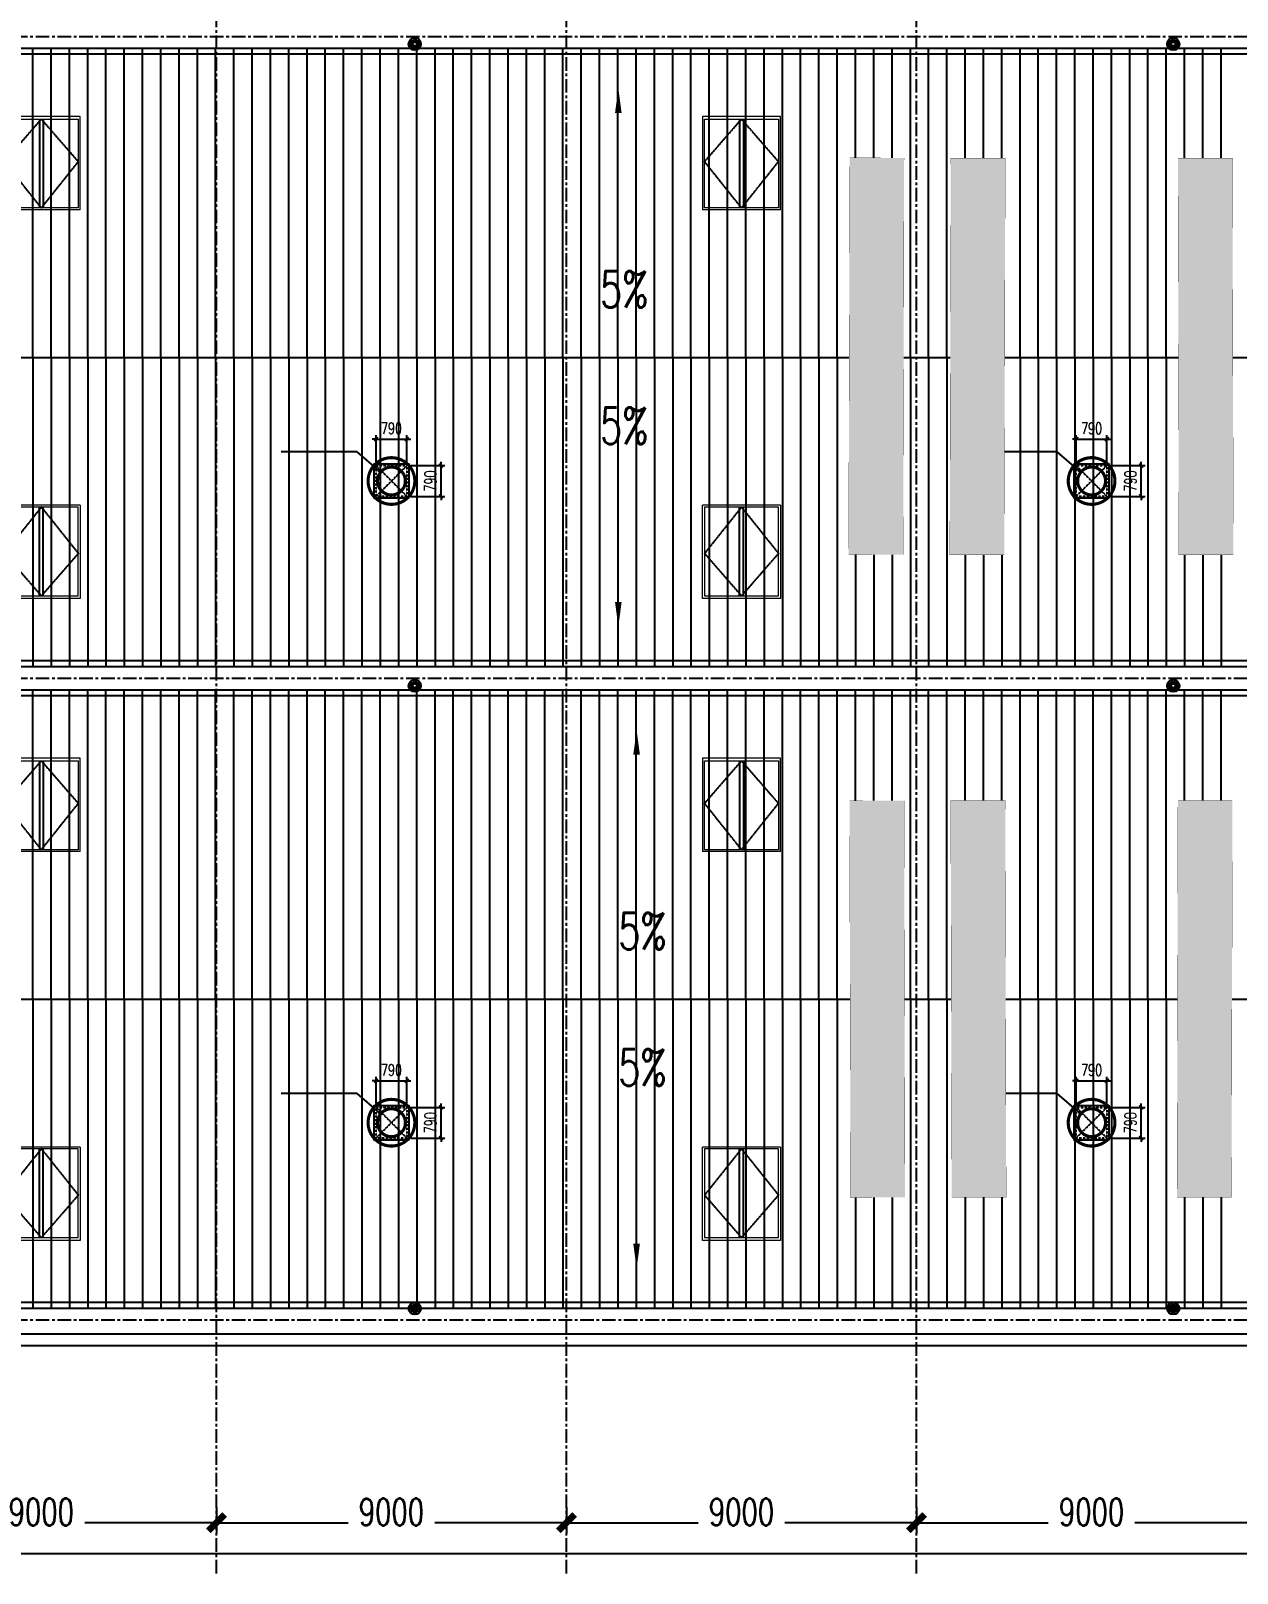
# Model space of a CAD drawing. Extents: x -599358 to 2865263, y -1062760 to 486533.
# Drawn here: x 1111602 to 1142614, y -927695 to -888038 of the extents above; entities that cross this region are included whole.
import ezdxf

# ---------------------------------------------------------------- set-up
doc = ezdxf.new("R2010")
doc.units = 0
doc.set_wipeout_variables(frame=1)
for name, pattern in [('CENTER', [2, 1.25, -0.25, 0.25, -0.25]), ('DASH', [0.35, 0.25, -0.1]), ('HIDDEN', [0.375, 0.25, -0.125])]:
    doc.linetypes.add(name, pattern=pattern)
for name, color, linetype in [('3索引', 3, 'Continuous'), ('99平面图例外参$0$A-HATCH-2', 251, 'Continuous'), ('A-AXIS-DP', 126, 'Continuous'), ('A-AXIS-SYMB', 3, 'Continuous'), ('A-LIN-V', 9, 'Continuous'), ('A-SFCE', 30, 'Continuous'), ('A-WINDOW', 140, 'Continuous'), ('DIM', 173, 'Continuous'), ('DIM_SYMB', 3, 'Continuous'), ('DOTE', 1, 'CENTER'), ('E-电气标注', 84, 'Continuous'), ('PUB_TEXT', 7, 'Continuous'), ('参考线', 8, 'Continuous'), ('外框', 1, 'HIDDEN'), ('屋面板111', 6, 'Continuous'), ('暖通', 7, 'Continuous'), ('虹吸雨水斗', 6, 'Continuous')]:
    doc.layers.add(name, color=color, linetype=linetype)
doc.layers.add('成型线', color=3, linetype='Continuous', lineweight=18)
doc.styles.add('_TCH_DIM', font='SIMPLEX', dxfattribs={"bigfont": 'GBCBIG'})
doc.styles.add('_TCH_DIM_T3', font='SIMPLEX', dxfattribs={"width": 0.705882, "bigfont": 'GBCBIG'})
doc.styles.add('DHTEXT-1', font='romans.shx', dxfattribs={"width": 0.7, "bigfont": 'chinese.shx'})
doc.dimstyles.new('_TCH_ARCH&&100', dxfattribs={"dimtxt": 297.5, "dimasz": 100, "dimexe": 100, "dimexo": 100, "dimgap": 126.25, "dimtad": 1, "dimdec": 0, "dimzin": 0, "dimdsep": 46, "dimtxsty": '_TCH_DIM_T3', "dimblk": 'ARCHTICK', "dimcen": 0.09, "dimclrt": 7, "dimazin": 2, "dimtfac": 1, "dimtdec": 0, "dimtix": 1, "dimtmove": 2, "dimatfit": 3, "dimfxl": 0, "dimtolj": 1, "dimtzin": 0, "dimarcsym": 0})
doc.dimstyles.new('ZN280', dxfattribs={"dimscale": 280, "dimtxt": 2.5, "dimasz": 1.5, "dimexe": 1, "dimexo": 2, "dimgap": 0.9, "dimtad": 1, "dimdec": 0, "dimdsep": 46, "dimtxsty": 'DHTEXT-1', "dimblk": 'ARCHTICK', "dimcen": 2.5, "dimclrd": 173, "dimclre": 173, "dimclrt": 7, "dimazin": 2, "dimtfac": 1, "dimtdec": 0, "dimtix": 1, "dimtmove": 2, "dimatfit": 3, "dimfxl": 0, "dimarcsym": 0})

# ---------------------------------------------------------------- blocks, each defined once
blk = doc.blocks.new('_ArchTick')
at = {"color": 0, "linetype": 'ByBlock', "const_width": 0.4}
blk.add_lwpolyline([(-0.5, -0.5), (0.5, 0.5)], dxfattribs=at)
blk = doc.blocks.new('*D1231')
at = {"layer": 'Defpoints', "color": 0, "ltscale": 2800, "transparency": 16777216}
for p in [(1107372, -925438), (1116372, -925438), (1116372, -926398)]:
    blk.add_point(p, dxfattribs=at)
at = {"layer": 'DIM', "color": 173, "linetype": 'ByBlock', "lineweight": -2, "ltscale": 2800, "transparency": 16777216}
for p, q in [((1107372, -925998), (1107372, -926678)), ((1116372, -925998), (1116372, -926678)), ((1107372, -926398), (1110757, -926398)), ((1116372, -926398), (1112988, -926398))]:
    blk.add_line(p, q, dxfattribs=at)
at = {"layer": 'DIM', "color": 173, "lineweight": -2, "ltscale": 2800, "transparency": 16777216, "xscale": 420, "yscale": 420, "zscale": 420, "rotation": 180}
blk.add_blockref('_ArchTick', (1107372, -926398), dxfattribs=at)
at = {"layer": 'DIM', "color": 173, "lineweight": -2, "ltscale": 2800, "transparency": 16777216, "xscale": 420, "yscale": 420, "zscale": 420}
blk.add_blockref('_ArchTick', (1116372, -926398), dxfattribs=at)
at = {"layer": 'DIM', "color": 7, "ltscale": 2800, "transparency": 16777216, "insert": (1111872, -926123), "char_height": 700, "attachment_point": 5, "style": 'DHTEXT-1'}
blk.add_mtext('9000', dxfattribs=at)
blk = doc.blocks.new('*D1232')
at = {"layer": 'Defpoints', "color": 0, "ltscale": 2800, "transparency": 16777216}
for p in [(1116372, -925438), (1125372, -925438), (1125372, -926398)]:
    blk.add_point(p, dxfattribs=at)
at = {"layer": 'DIM', "color": 173, "linetype": 'ByBlock', "lineweight": -2, "ltscale": 2800, "transparency": 16777216}
for p, q in [((1116372, -925998), (1116372, -926678)), ((1125372, -925998), (1125372, -926678)), ((1116372, -926398), (1119757, -926398)), ((1125372, -926398), (1121988, -926398))]:
    blk.add_line(p, q, dxfattribs=at)
at = {"layer": 'DIM', "color": 173, "lineweight": -2, "ltscale": 2800, "transparency": 16777216, "xscale": 420, "yscale": 420, "zscale": 420, "rotation": 180}
blk.add_blockref('_ArchTick', (1116372, -926398), dxfattribs=at)
at = {"layer": 'DIM', "color": 173, "lineweight": -2, "ltscale": 2800, "transparency": 16777216, "xscale": 420, "yscale": 420, "zscale": 420}
blk.add_blockref('_ArchTick', (1125372, -926398), dxfattribs=at)
at = {"layer": 'DIM', "color": 7, "ltscale": 2800, "transparency": 16777216, "insert": (1120872, -926123), "char_height": 700, "attachment_point": 5, "style": 'DHTEXT-1'}
blk.add_mtext('9000', dxfattribs=at)
blk = doc.blocks.new('*D1233')
at = {"layer": 'Defpoints', "color": 0, "ltscale": 2800, "transparency": 16777216}
for p in [(1125372, -925438), (1134372, -925438), (1134372, -926398)]:
    blk.add_point(p, dxfattribs=at)
at = {"layer": 'DIM', "color": 173, "linetype": 'ByBlock', "lineweight": -2, "ltscale": 2800, "transparency": 16777216}
for p, q in [((1125372, -925998), (1125372, -926678)), ((1134372, -925998), (1134372, -926678)), ((1125372, -926398), (1128757, -926398)), ((1134372, -926398), (1130988, -926398))]:
    blk.add_line(p, q, dxfattribs=at)
at = {"layer": 'DIM', "color": 173, "lineweight": -2, "ltscale": 2800, "transparency": 16777216, "xscale": 420, "yscale": 420, "zscale": 420, "rotation": 180}
blk.add_blockref('_ArchTick', (1125372, -926398), dxfattribs=at)
at = {"layer": 'DIM', "color": 173, "lineweight": -2, "ltscale": 2800, "transparency": 16777216, "xscale": 420, "yscale": 420, "zscale": 420}
blk.add_blockref('_ArchTick', (1134372, -926398), dxfattribs=at)
at = {"layer": 'DIM', "color": 7, "ltscale": 2800, "transparency": 16777216, "insert": (1129872, -926123), "char_height": 700, "attachment_point": 5, "style": 'DHTEXT-1'}
blk.add_mtext('9000', dxfattribs=at)
blk = doc.blocks.new('*D1234')
at = {"layer": 'Defpoints', "color": 0, "ltscale": 2800, "transparency": 16777216}
for p in [(1134372, -925438), (1143372, -925438), (1143372, -926398)]:
    blk.add_point(p, dxfattribs=at)
at = {"layer": 'DIM', "color": 173, "linetype": 'ByBlock', "lineweight": -2, "ltscale": 2800, "transparency": 16777216}
for p, q in [((1134372, -925998), (1134372, -926678)), ((1143372, -925998), (1143372, -926678)), ((1134372, -926398), (1137757, -926398)), ((1143372, -926398), (1139988, -926398))]:
    blk.add_line(p, q, dxfattribs=at)
at = {"layer": 'DIM', "color": 173, "lineweight": -2, "ltscale": 2800, "transparency": 16777216, "xscale": 420, "yscale": 420, "zscale": 420, "rotation": 180}
blk.add_blockref('_ArchTick', (1134372, -926398), dxfattribs=at)
at = {"layer": 'DIM', "color": 173, "lineweight": -2, "ltscale": 2800, "transparency": 16777216, "xscale": 420, "yscale": 420, "zscale": 420}
blk.add_blockref('_ArchTick', (1143372, -926398), dxfattribs=at)
at = {"layer": 'DIM', "color": 7, "ltscale": 2800, "transparency": 16777216, "insert": (1138872, -926123), "char_height": 700, "attachment_point": 5, "style": 'DHTEXT-1'}
blk.add_mtext('9000', dxfattribs=at)
blk = doc.blocks.new('*D1246')
at = {"layer": 'Defpoints', "color": 0, "ltscale": 2800, "transparency": 16777216}
for p in [(1013172, -925538), (1171172, -925538), (1171172, -927198)]:
    blk.add_point(p, dxfattribs=at)
at = {"layer": 'DIM', "color": 173, "linetype": 'ByBlock', "lineweight": -2, "ltscale": 2800, "transparency": 16777216}
for p, q in [((1013172, -926098), (1013172, -927478)), ((1171172, -926098), (1171172, -927478)), ((1013172, -927198), (1090625, -927198)), ((1171172, -927198), (1093719, -927198))]:
    blk.add_line(p, q, dxfattribs=at)
at = {"layer": 'DIM', "color": 173, "lineweight": -2, "ltscale": 2800, "transparency": 16777216, "xscale": 420, "yscale": 420, "zscale": 420, "rotation": 180}
blk.add_blockref('_ArchTick', (1013172, -927198), dxfattribs=at)
at = {"layer": 'DIM', "color": 173, "lineweight": -2, "ltscale": 2800, "transparency": 16777216, "xscale": 420, "yscale": 420, "zscale": 420}
blk.add_blockref('_ArchTick', (1171172, -927198), dxfattribs=at)
at = {"layer": 'DIM', "color": 7, "ltscale": 2800, "transparency": 16777216, "insert": (1092172, -926923), "char_height": 700, "attachment_point": 5, "style": 'DHTEXT-1'}
blk.add_mtext('158000', dxfattribs=at)
blk = doc.blocks.new('“奔腾”虹吸雨水斗')
at = {"layer": '虹吸雨水斗', "lineweight": 25}
for p, q in [((947032, 86673), (946946, 86692)), ((946982, 86753), (947040, 86688)), ((947052, 86699), (946987, 86758)), ((947048, 86793), (947066, 86707)), ((947082, 86711), (947055, 86795)), ((947125, 86795), (947098, 86711)), ((947114, 86707), (947132, 86793)), ((947194, 86758), (947128, 86699)), ((947140, 86688), (947199, 86753)), ((947234, 86692), (947148, 86673)), ((946944, 86685), (947028, 86658)), ((947028, 86641), (946944, 86614)), ((946946, 86607), (947032, 86625)), ((947040, 86611), (946982, 86546)), ((946987, 86541), (947052, 86600)), ((947066, 86592), (947048, 86506)), ((947055, 86504), (947082, 86587)), ((947098, 86587), (947125, 86504)), ((947132, 86506), (947114, 86592)), ((947128, 86600), (947194, 86541)), ((947199, 86546), (947140, 86611)), ((947148, 86625), (947234, 86607)), ((947152, 86658), (947236, 86685)), ((947236, 86614), (947152, 86641))]:
    blk.add_line(p, q, dxfattribs=at)
for radius in [150, 47.6]:
    blk.add_circle((947090, 86649), radius, dxfattribs=at)
for centre, start, end in [((947057, 86706), 231.6382, 8.3675), ((947090, 86715), 201.6382, 338.3675), ((947123, 86706), 171.6382, 308.3675), ((947025, 86649), 291.6382, 68.3675), ((947034, 86682), 261.6382, 38.3675), ((947034, 86617), 321.6382, 98.3675), ((947057, 86593), 351.6382, 128.3675), ((947090, 86584), 21.6382, 158.3675), ((947123, 86593), 51.6382, 188.3675), ((947147, 86682), 141.6382, 278.3675), ((947147, 86617), 81.6382, 218.3675), ((947155, 86649), 111.6382, 248.3675)]:
    blk.add_arc(centre, 8.82, start, end, dxfattribs=at)
blk = doc.blocks.new('*D1776')
at = {"layer": 'A-AXIS-DP', "color": 0, "lineweight": -2, "transparency": 16777216}
for p, q in [((-1274, 395), (-1274, 495)), ((-495, 395), (-1374, 395)), ((-1274, 395), (-1274, -395)), ((-495, -395), (-1374, -395)), ((-1274, -395), (-1274, -495))]:
    blk.add_line(p, q, dxfattribs=at)
at = {"layer": 'Defpoints', "color": 0, "transparency": 16777216}
for p in [(-395, 395), (-1274, -395), (-395, -395)]:
    blk.add_point(p, dxfattribs=at)
at = {"layer": 'A-AXIS-DP', "color": 0, "lineweight": -2, "transparency": 16777216, "xscale": 100, "yscale": 100, "zscale": 100}
for p, rotation in [((-1274, 395), 270), ((-1274, -395), 90)]:
    blk.add_blockref('_ArchTick', p, dxfattribs=dict(at, rotation=rotation))
at = {"layer": 'A-AXIS-DP', "color": 7, "transparency": 16777216, "insert": (-999, 0), "char_height": 297.5, "attachment_point": 5, "rotation": 270, "style": '_TCH_DIM_T3'}
blk.add_mtext('\\A1;790', dxfattribs=at)
blk = doc.blocks.new('*D1777')
at = {"layer": 'A-AXIS-DP', "color": 0, "lineweight": -2, "transparency": 16777216}
for p, q in [((-395, -495), (-395, -1178)), ((395, -495), (395, -1178)), ((-395, -1078), (-495, -1078)), ((395, -1078), (-395, -1078)), ((395, -1078), (495, -1078))]:
    blk.add_line(p, q, dxfattribs=at)
at = {"layer": 'Defpoints', "color": 0, "transparency": 16777216}
for p in [(-395, -395), (395, -395), (-395, -1078)]:
    blk.add_point(p, dxfattribs=at)
at = {"layer": 'A-AXIS-DP', "color": 0, "lineweight": -2, "transparency": 16777216, "xscale": 100, "yscale": 100, "zscale": 100}
blk.add_blockref('_ArchTick', (-395, -1078), dxfattribs=at)
at = {"layer": 'A-AXIS-DP', "color": 0, "lineweight": -2, "transparency": 16777216, "xscale": 100, "yscale": 100, "zscale": 100, "rotation": 180}
blk.add_blockref('_ArchTick', (395, -1078), dxfattribs=at)
at = {"layer": 'A-AXIS-DP', "color": 7, "transparency": 16777216, "insert": (0, -1353), "char_height": 297.5, "attachment_point": 5, "rotation": 180, "style": '_TCH_DIM_T3'}
blk.add_mtext('\\A1;790', dxfattribs=at)
blk = doc.blocks.new('tc')
at = {"color": 2}
for p, q in [((106263, -20239), (106263, -22524)), ((106364, -20239), (106364, -22524))]:
    blk.add_line(p, q, dxfattribs=at)
at = {"layer": '外框'}
for points in [[(106313, -22524), (105363, -21332), (106313, -20239)], [(106313, -22524), (107263, -21332), (106313, -20239)]]:
    blk.add_lwpolyline(points, dxfattribs=at)
at = {"layer": '成型线'}
blk.add_line((105313, -22569), (107313, -22569), dxfattribs=at)
blk.add_lwpolyline([(105313, -22569), (105313, -20169), (107313, -20169), (107313, -22569)], dxfattribs=at)
blk.add_lwpolyline([(105363, -22524), (107263, -22524), (107263, -20239), (105363, -20239)], close=True, dxfattribs=at)
blk = doc.blocks.new('423432432222')
at = {"xscale": -1}
blk.add_blockref('tc', (472909, 740689), dxfattribs=at)
at = {"rotation": 180}
blk.add_blockref('tc', (472909, 687951), dxfattribs=at)
blk = doc.blocks.new('A$Cf7faade6')
at = {"layer": 'A-WINDOW'}
for p in [(-268796, -772070), (-250796, -772070), (-268796, -788570), (-250796, -788570)]:
    blk.add_blockref('423432432222', p, dxfattribs=at)
blk = doc.blocks.new('w42343eeee')
blk.add_wipeout([(367285, 568212), (365883, 568215), (365906, 578415), (367306, 578412)]).dxf.layer = '参考线'
at = {"layer": '99平面图例外参$0$A-HATCH-2'}
h = blk.add_hatch(dxfattribs=at)
h.set_pattern_fill('ANSI33', color=256, scale=75)
h.set_pattern_definition([(45, (1135667.22, 924695.12), (-168.3798, 168.3798), []), (45, (1135835.6, 924695.12), (-168.3798, 168.3798), [119.0625, -59.53125])])
h.paths.add_polyline_path([(366843, 550430), (365843, 550432)])
h.paths.add_polyline_path([(365906, 578415), (367306, 578412), (367283, 568212), (365883, 568215)])
at = {"layer": 'E-电气标注', "color": 1, "const_width": 5}
blk.add_lwpolyline([(365906, 578415), (365883, 568215), (367283, 568212), (367306, 578412)], close=True, dxfattribs=at)
blk = doc.blocks.new('A$C01b3d9f3')
at = {"layer": 'A-SFCE', "xscale": -1}
for p in [(485886, -647559), (488486, -647553)]:
    blk.add_blockref('w42343eeee', p, dxfattribs=at)
at = {"layer": 'A-SFCE'}
blk.add_blockref('w42343eeee', (-238886, -647553), dxfattribs=at)
for p in [(-247327, -631031), (-244727, -631037)]:
    blk.add_blockref('w42343eeee', p, dxfattribs=at)
at = {"layer": 'A-SFCE', "xscale": -1}
blk.add_blockref('w42343eeee', (494327, -631037), dxfattribs=at)
at = {"layer": 'A-SFCE'}
for p in [(-247327, -614531), (-244727, -614537)]:
    blk.add_blockref('w42343eeee', p, dxfattribs=at)
at = {"layer": 'A-SFCE', "xscale": -1}
blk.add_blockref('w42343eeee', (494327, -614537), dxfattribs=at)
blk = doc.blocks.new('fengji')
at = {"layer": 'DIM_SYMB'}
for p, q in [((324.2, -267.9), (884.2, -747.9)), ((884.2, -747.9), (2834.2, -747.9))]:
    blk.add_line(p, q, dxfattribs=at)
at = {"layer": 'DIM_SYMB', "const_width": 40}
blk.add_lwpolyline([(310.3, -253.5, -1), (338.1, -282.3, -1)], format="xyb", close=True, dxfattribs=at)
at = {"layer": '暖通', "color": 7, "linetype": 'DASH', "ltscale": 0.5}
for p, q in [((-395, 395), (395, -395)), ((395, 395), (-395, -395))]:
    blk.add_line(p, q, dxfattribs=at)
at = {"layer": '暖通', "color": 7, "const_width": 79.8}
for points in [[(0, -600.2, -1), (0, 600.2, -1)], [(0, -600.2, 1), (0, 600.2, 1)]]:
    blk.add_lwpolyline(points, format="xyb", dxfattribs=at)
at = {"layer": '暖通', "color": 7, "ltscale": 0.5}
blk.add_lwpolyline([(-445, 445), (445, 445), (445, -445), (-445, -445)], close=True, dxfattribs=at)
at = {"layer": '暖通', "color": 7, "linetype": 'DASH', "const_width": 79.8}
for points in [[(0, -358.3, -1), (0, 358.3, -1)], [(0, -358.3, 1), (0, 358.3, 1)]]:
    blk.add_lwpolyline(points, format="xyb", dxfattribs=at)
at = {"layer": '暖通', "color": 7, "linetype": 'DASH', "ltscale": 0.5}
blk.add_lwpolyline([(-395, 395), (395, 395), (395, -395), (-395, -395)], close=True, dxfattribs=at)
at = {"layer": 'A-AXIS-DP'}
for p1, distance, picture, middle in [((-395, 395), -879.2, '*D1776', (-999.2, 0)), ((395, -395), 682.9, '*D1777', (0, -1352.9))]:
    dim = blk.add_aligned_dim(p1=p1, p2=(-395, -395), distance=distance, dimstyle='_TCH_ARCH&&100', dxfattribs=at)
    dim.commit()
    dim.dimension.update_dxf_attribs({"geometry": picture, "text_midpoint": middle})
blk = doc.blocks.new('A$C9572bd8b')
at = {"layer": '暖通', "rotation": 180}
for p in [(106800, -60925), (124800, -60925), (106800, -77425), (124800, -77425)]:
    blk.add_blockref('fengji', p, dxfattribs=at)

msp = doc.modelspace()

# ---------------------------------------------------------------- linework, layer by layer
at = {"layer": 'A-AXIS-SYMB'}
for points in [[(1126705, -894617, 0, 0, 0), (1126705, -889515.2, 0, 169.2, 0), (1126705, -890149.6, 0, 0, 0)], [(1126705, -898258.8, 0, 0, 0), (1126705, -903360.5, 0, 169.2, 0), (1126705, -902726.1, 0, 0, 0)], [(1127175, -911117, 0, 0, 0), (1127175, -906015.2, 0, 169.2, 0), (1127175, -906649.6, 0, 0, 0)], [(1127175, -914758.8, 0, 0, 0), (1127175, -919860.5, 0, 169.2, 0), (1127175, -919226.1, 0, 0, 0)]]:
    msp.add_lwpolyline(points, format="xyseb", dxfattribs=at)
at = {"layer": 'A-LIN-V'}
for points in [[(1170872.4, -888637.9), (1019285, -888637.9)], [(1170872.4, -904237.9), (1014224.6, -904237.9)], [(1170872.4, -905137.9), (1013772.4, -905137.9)], [(1170872.4, -920737.9), (1013472.4, -920737.9)]]:
    msp.add_lwpolyline(points, dxfattribs=at)
at = {"layer": 'A-SFCE'}
msp.add_line((1013472.4, -921537.9), (1170872.4, -921537.9), dxfattribs=at)
for points in [[(1013772.4, -906687.9), (1013172.4, -906687.9), (1013172.4, -921837.9), (1171172.4, -921837.9), (1171172.4, -921837.9), (1171172.4, -838037.9), (1034647.5, -838037.9), (1013172.4, -904240.4), (1013172.4, -905187.9)], [(1016018.8, -896437.9), (1170872.4, -896437.9)], [(1013472.4, -912937.9), (1170872.4, -912937.9)]]:
    msp.add_lwpolyline(points, dxfattribs=at)
at = {"layer": 'DOTE', "ltscale": 280}
for p, q in [((1116372.4, -927706.6), (1116372.4, -832287.9)), ((1125372.4, -927706.6), (1125372.4, -832287.9)), ((1134372.4, -927706.6), (1134372.4, -832287.9)), ((1179276.6, -888187.9), (1002976.6, -888187.9)), ((1179276.6, -904687.9), (1002976.6, -904687.9)), ((1179276.6, -921187.9), (1002976.6, -921187.9))]:
    msp.add_line(p, q, dxfattribs=at)
at = {"layer": '屋面板111', "ltscale": 2500}
for p, q in [((1111652.4, -896437.9), (1111652.4, -888487.9)), ((1112122.4, -896437.9), (1112122.4, -888487.9)), ((1112592.4, -896437.9), (1112592.4, -888487.9)), ((1113062.4, -896437.9), (1113062.4, -888487.9)), ((1113532.4, -896437.9), (1113532.4, -888487.9)), ((1114002.4, -896437.9), (1114002.4, -888487.9)), ((1114472.4, -896437.9), (1114472.4, -888487.9)), ((1114942.4, -896437.9), (1114942.4, -888487.9)), ((1115412.4, -896437.9), (1115412.4, -888487.9)), ((1115882.4, -896437.9), (1115882.4, -888487.9)), ((1116352.4, -896437.9), (1116352.4, -888487.9)), ((1116822.4, -896437.9), (1116822.4, -888487.9)), ((1117292.4, -896437.9), (1117292.4, -888487.9)), ((1117762.4, -896437.9), (1117762.4, -888487.9)), ((1118232.4, -896437.9), (1118232.4, -888487.9)), ((1118702.4, -896437.9), (1118702.4, -888487.9)), ((1119172.4, -896437.9), (1119172.4, -888487.9)), ((1119642.4, -896437.9), (1119642.4, -888487.9)), ((1120112.4, -896437.9), (1120112.4, -888487.9)), ((1120582.4, -896437.9), (1120582.4, -888487.9)), ((1121052.4, -896437.9), (1121052.4, -888487.9)), ((1121522.4, -896437.9), (1121522.4, -888487.9)), ((1121992.4, -896437.9), (1121992.4, -888487.9)), ((1122462.4, -896437.9), (1122462.4, -888487.9)), ((1122932.4, -896437.9), (1122932.4, -888487.9)), ((1123402.4, -896437.9), (1123402.4, -888487.9)), ((1123872.4, -896437.9), (1123872.4, -888487.9)), ((1124342.4, -896437.9), (1124342.4, -888487.9)), ((1124812.4, -896437.9), (1124812.4, -888487.9)), ((1125282.4, -896437.9), (1125282.4, -888487.9)), ((1125752.4, -896437.9), (1125752.4, -888487.9)), ((1126222.4, -896437.9), (1126222.4, -888487.9)), ((1126692.4, -896437.9), (1126692.4, -888487.9)), ((1127162.4, -896437.9), (1127162.4, -888487.9)), ((1127632.4, -896437.9), (1127632.4, -888487.9)), ((1128102.4, -896437.9), (1128102.4, -888487.9)), ((1128572.4, -896437.9), (1128572.4, -888487.9)), ((1129042.4, -896437.9), (1129042.4, -888487.9)), ((1129512.4, -896437.9), (1129512.4, -888487.9)), ((1129982.4, -896437.9), (1129982.4, -888487.9)), ((1130452.4, -896437.9), (1130452.4, -888487.9)), ((1130922.4, -896437.9), (1130922.4, -888487.9)), ((1131392.4, -896437.9), (1131392.4, -888487.9)), ((1131862.4, -896437.9), (1131862.4, -888487.9)), ((1132332.4, -896437.9), (1132332.4, -888487.9)), ((1132802.4, -896437.9), (1132802.4, -888487.9)), ((1133272.4, -896437.9), (1133272.4, -888487.9)), ((1133742.4, -896437.9), (1133742.4, -888487.9)), ((1134212.4, -896437.9), (1134212.4, -888487.9)), ((1134682.4, -896437.9), (1134682.4, -888487.9)), ((1135152.4, -896437.9), (1135152.4, -888487.9)), ((1135622.4, -896437.9), (1135622.4, -888487.9)), ((1136092.4, -896437.9), (1136092.4, -888487.9)), ((1136562.4, -896437.9), (1136562.4, -888487.9)), ((1137032.4, -896437.9), (1137032.4, -888487.9)), ((1137502.4, -896437.9), (1137502.4, -888487.9)), ((1137972.4, -896437.9), (1137972.4, -888487.9)), ((1138442.4, -896437.9), (1138442.4, -888487.9)), ((1138912.4, -896437.9), (1138912.4, -888487.9)), ((1139382.4, -896437.9), (1139382.4, -888487.9)), ((1139852.4, -896437.9), (1139852.4, -888487.9)), ((1140322.4, -896437.9), (1140322.4, -888487.9)), ((1140792.4, -896437.9), (1140792.4, -888487.9)), ((1141262.4, -896437.9), (1141262.4, -888487.9)), ((1141732.4, -896437.9), (1141732.4, -888487.9)), ((1142202.4, -896437.9), (1142202.4, -888487.9)), ((1111652.4, -896437.9), (1111652.4, -904387.9)), ((1112122.4, -896437.9), (1112122.4, -904387.9)), ((1112592.4, -896437.9), (1112592.4, -904387.9)), ((1113062.4, -896437.9), (1113062.4, -904387.9)), ((1113532.4, -896437.9), (1113532.4, -904387.9)), ((1114002.4, -896437.9), (1114002.4, -904387.9)), ((1114472.4, -896437.9), (1114472.4, -904387.9)), ((1114942.4, -896437.9), (1114942.4, -904387.9)), ((1115412.4, -896437.9), (1115412.4, -904387.9)), ((1115882.4, -896437.9), (1115882.4, -904387.9)), ((1116352.4, -896437.9), (1116352.4, -904387.9)), ((1116822.4, -896437.9), (1116822.4, -904387.9)), ((1117292.4, -896437.9), (1117292.4, -904387.9)), ((1117762.4, -896437.9), (1117762.4, -904387.9)), ((1118232.4, -896437.9), (1118232.4, -904387.9)), ((1118702.4, -896437.9), (1118702.4, -904387.9)), ((1119172.4, -896437.9), (1119172.4, -904387.9)), ((1119642.4, -896437.9), (1119642.4, -904387.9)), ((1120112.4, -896437.9), (1120112.4, -904387.9)), ((1120582.4, -896437.9), (1120582.4, -904387.9)), ((1121052.4, -896437.9), (1121052.4, -904387.9)), ((1121522.4, -896437.9), (1121522.4, -904387.9)), ((1121992.4, -896437.9), (1121992.4, -904387.9)), ((1122462.4, -896437.9), (1122462.4, -904387.9)), ((1122932.4, -896437.9), (1122932.4, -904387.9)), ((1123402.4, -896437.9), (1123402.4, -904387.9)), ((1123872.4, -896437.9), (1123872.4, -904387.9)), ((1124342.4, -896437.9), (1124342.4, -904387.9)), ((1124812.4, -896437.9), (1124812.4, -904387.9)), ((1125282.4, -896437.9), (1125282.4, -904387.9)), ((1125752.4, -896437.9), (1125752.4, -904387.9)), ((1126222.4, -896437.9), (1126222.4, -904387.9)), ((1126692.4, -896437.9), (1126692.4, -904387.9)), ((1127162.4, -896437.9), (1127162.4, -904387.9)), ((1127632.4, -896437.9), (1127632.4, -904387.9)), ((1128102.4, -896437.9), (1128102.4, -904387.9)), ((1128572.4, -896437.9), (1128572.4, -904387.9)), ((1129042.4, -896437.9), (1129042.4, -904387.9)), ((1129512.4, -896437.9), (1129512.4, -904387.9)), ((1129982.4, -896437.9), (1129982.4, -904387.9)), ((1130452.4, -896437.9), (1130452.4, -904387.9)), ((1130922.4, -896437.9), (1130922.4, -904387.9)), ((1131392.4, -896437.9), (1131392.4, -904387.9)), ((1131862.4, -896437.9), (1131862.4, -904387.9)), ((1132332.4, -896437.9), (1132332.4, -904387.9)), ((1132802.4, -896437.9), (1132802.4, -904387.9)), ((1133272.4, -896437.9), (1133272.4, -904387.9)), ((1133742.4, -896437.9), (1133742.4, -904387.9)), ((1134212.4, -896437.9), (1134212.4, -904387.9)), ((1134682.4, -896437.9), (1134682.4, -904387.9)), ((1135152.4, -896437.9), (1135152.4, -904387.9)), ((1135622.4, -896437.9), (1135622.4, -904387.9)), ((1136092.4, -896437.9), (1136092.4, -904387.9)), ((1136562.4, -896437.9), (1136562.4, -904387.9)), ((1137032.4, -896437.9), (1137032.4, -904387.9)), ((1137502.4, -896437.9), (1137502.4, -904387.9)), ((1137972.4, -896437.9), (1137972.4, -904387.9)), ((1138442.4, -896437.9), (1138442.4, -904387.9)), ((1138912.4, -896437.9), (1138912.4, -904387.9)), ((1139382.4, -896437.9), (1139382.4, -904387.9)), ((1139852.4, -896437.9), (1139852.4, -904387.9)), ((1140322.4, -896437.9), (1140322.4, -904387.9)), ((1140792.4, -896437.9), (1140792.4, -904387.9)), ((1141262.4, -896437.9), (1141262.4, -904387.9)), ((1141732.4, -896437.9), (1141732.4, -904387.9)), ((1142202.4, -896437.9), (1142202.4, -904387.9)), ((1111652.4, -912937.9), (1111652.4, -904987.9)), ((1112122.4, -912937.9), (1112122.4, -904987.9)), ((1112592.4, -912937.9), (1112592.4, -904987.9)), ((1113062.4, -912937.9), (1113062.4, -904987.9)), ((1113532.4, -912937.9), (1113532.4, -904987.9)), ((1114002.4, -912937.9), (1114002.4, -904987.9)), ((1114472.4, -912937.9), (1114472.4, -904987.9)), ((1114942.4, -912937.9), (1114942.4, -904987.9)), ((1115412.4, -912937.9), (1115412.4, -904987.9)), ((1115882.4, -912937.9), (1115882.4, -904987.9)), ((1116352.4, -912937.9), (1116352.4, -904987.9)), ((1116822.4, -912937.9), (1116822.4, -904987.9)), ((1117292.4, -912937.9), (1117292.4, -904987.9)), ((1117762.4, -912937.9), (1117762.4, -904987.9)), ((1118232.4, -912937.9), (1118232.4, -904987.9)), ((1118702.4, -912937.9), (1118702.4, -904987.9)), ((1119172.4, -912937.9), (1119172.4, -904987.9)), ((1119642.4, -912937.9), (1119642.4, -904987.9)), ((1120112.4, -912937.9), (1120112.4, -904987.9)), ((1120582.4, -912937.9), (1120582.4, -904987.9)), ((1121052.4, -912937.9), (1121052.4, -904987.9)), ((1121522.4, -912937.9), (1121522.4, -904987.9)), ((1121992.4, -912937.9), (1121992.4, -904987.9)), ((1122462.4, -912937.9), (1122462.4, -904987.9)), ((1122932.4, -912937.9), (1122932.4, -904987.9)), ((1123402.4, -912937.9), (1123402.4, -904987.9)), ((1123872.4, -912937.9), (1123872.4, -904987.9)), ((1124342.4, -912937.9), (1124342.4, -904987.9)), ((1124812.4, -912937.9), (1124812.4, -904987.9)), ((1125282.4, -912937.9), (1125282.4, -904987.9)), ((1125752.4, -912937.9), (1125752.4, -904987.9)), ((1126222.4, -912937.9), (1126222.4, -904987.9)), ((1126692.4, -912937.9), (1126692.4, -904987.9)), ((1127162.4, -912937.9), (1127162.4, -904987.9)), ((1127632.4, -912937.9), (1127632.4, -904987.9)), ((1128102.4, -912937.9), (1128102.4, -904987.9)), ((1128572.4, -912937.9), (1128572.4, -904987.9)), ((1129042.4, -912937.9), (1129042.4, -904987.9)), ((1129512.4, -912937.9), (1129512.4, -904987.9)), ((1129982.4, -912937.9), (1129982.4, -904987.9)), ((1130452.4, -912937.9), (1130452.4, -904987.9)), ((1130922.4, -912937.9), (1130922.4, -904987.9)), ((1131392.4, -912937.9), (1131392.4, -904987.9)), ((1131862.4, -912937.9), (1131862.4, -904987.9)), ((1132332.4, -912937.9), (1132332.4, -904987.9)), ((1132802.4, -912937.9), (1132802.4, -904987.9)), ((1133272.4, -912937.9), (1133272.4, -904987.9)), ((1133742.4, -912937.9), (1133742.4, -904987.9)), ((1134212.4, -912937.9), (1134212.4, -904987.9)), ((1134682.4, -912937.9), (1134682.4, -904987.9)), ((1135152.4, -912937.9), (1135152.4, -904987.9)), ((1135622.4, -912937.9), (1135622.4, -904987.9)), ((1136092.4, -912937.9), (1136092.4, -904987.9)), ((1136562.4, -912937.9), (1136562.4, -904987.9)), ((1137032.4, -912937.9), (1137032.4, -904987.9)), ((1137502.4, -912937.9), (1137502.4, -904987.9)), ((1137972.4, -912937.9), (1137972.4, -904987.9)), ((1138442.4, -912937.9), (1138442.4, -904987.9)), ((1138912.4, -912937.9), (1138912.4, -904987.9)), ((1139382.4, -912937.9), (1139382.4, -904987.9)), ((1139852.4, -912937.9), (1139852.4, -904987.9)), ((1140322.4, -912937.9), (1140322.4, -904987.9)), ((1140792.4, -912937.9), (1140792.4, -904987.9)), ((1141262.4, -912937.9), (1141262.4, -904987.9)), ((1141732.4, -912937.9), (1141732.4, -904987.9)), ((1142202.4, -912937.9), (1142202.4, -904987.9)), ((1111652.4, -912937.9), (1111652.4, -920887.9)), ((1112122.4, -912937.9), (1112122.4, -920887.9)), ((1112592.4, -912937.9), (1112592.4, -920887.9)), ((1113062.4, -912937.9), (1113062.4, -920887.9)), ((1113532.4, -912937.9), (1113532.4, -920887.9)), ((1114002.4, -912937.9), (1114002.4, -920887.9)), ((1114472.4, -912937.9), (1114472.4, -920887.9)), ((1114942.4, -912937.9), (1114942.4, -920887.9)), ((1115412.4, -912937.9), (1115412.4, -920887.9)), ((1115882.4, -912937.9), (1115882.4, -920887.9)), ((1116352.4, -912937.9), (1116352.4, -920887.9)), ((1116822.4, -912937.9), (1116822.4, -920887.9)), ((1117292.4, -912937.9), (1117292.4, -920887.9)), ((1117762.4, -912937.9), (1117762.4, -920887.9)), ((1118232.4, -912937.9), (1118232.4, -920887.9)), ((1118702.4, -912937.9), (1118702.4, -920887.9)), ((1119172.4, -912937.9), (1119172.4, -920887.9)), ((1119642.4, -912937.9), (1119642.4, -920887.9)), ((1120112.4, -912937.9), (1120112.4, -920887.9)), ((1120582.4, -912937.9), (1120582.4, -920887.9)), ((1121052.4, -912937.9), (1121052.4, -920887.9)), ((1121522.4, -912937.9), (1121522.4, -920887.9)), ((1121992.4, -912937.9), (1121992.4, -920887.9)), ((1122462.4, -912937.9), (1122462.4, -920887.9)), ((1122932.4, -912937.9), (1122932.4, -920887.9)), ((1123402.4, -912937.9), (1123402.4, -920887.9)), ((1123872.4, -912937.9), (1123872.4, -920887.9)), ((1124342.4, -912937.9), (1124342.4, -920887.9)), ((1124812.4, -912937.9), (1124812.4, -920887.9)), ((1125282.4, -912937.9), (1125282.4, -920887.9)), ((1125752.4, -912937.9), (1125752.4, -920887.9)), ((1126222.4, -912937.9), (1126222.4, -920887.9)), ((1126692.4, -912937.9), (1126692.4, -920887.9)), ((1127162.4, -912937.9), (1127162.4, -920887.9)), ((1127632.4, -912937.9), (1127632.4, -920887.9)), ((1128102.4, -912937.9), (1128102.4, -920887.9)), ((1128572.4, -912937.9), (1128572.4, -920887.9)), ((1129042.4, -912937.9), (1129042.4, -920887.9)), ((1129512.4, -912937.9), (1129512.4, -920887.9)), ((1129982.4, -912937.9), (1129982.4, -920887.9)), ((1130452.4, -912937.9), (1130452.4, -920887.9)), ((1130922.4, -912937.9), (1130922.4, -920887.9)), ((1131392.4, -912937.9), (1131392.4, -920887.9)), ((1131862.4, -912937.9), (1131862.4, -920887.9)), ((1132332.4, -912937.9), (1132332.4, -920887.9)), ((1132802.4, -912937.9), (1132802.4, -920887.9)), ((1133272.4, -912937.9), (1133272.4, -920887.9)), ((1133742.4, -912937.9), (1133742.4, -920887.9)), ((1134212.4, -912937.9), (1134212.4, -920887.9)), ((1134682.4, -912937.9), (1134682.4, -920887.9)), ((1135152.4, -912937.9), (1135152.4, -920887.9)), ((1135622.4, -912937.9), (1135622.4, -920887.9)), ((1136092.4, -912937.9), (1136092.4, -920887.9)), ((1136562.4, -912937.9), (1136562.4, -920887.9)), ((1137032.4, -912937.9), (1137032.4, -920887.9)), ((1137502.4, -912937.9), (1137502.4, -920887.9)), ((1137972.4, -912937.9), (1137972.4, -920887.9)), ((1138442.4, -912937.9), (1138442.4, -920887.9)), ((1138912.4, -912937.9), (1138912.4, -920887.9)), ((1139382.4, -912937.9), (1139382.4, -920887.9)), ((1139852.4, -912937.9), (1139852.4, -920887.9)), ((1140322.4, -912937.9), (1140322.4, -920887.9)), ((1140792.4, -912937.9), (1140792.4, -920887.9)), ((1141262.4, -912937.9), (1141262.4, -920887.9)), ((1141732.4, -912937.9), (1141732.4, -920887.9)), ((1142202.4, -912937.9), (1142202.4, -920887.9))]:
    msp.add_line(p, q, dxfattribs=at)
for points in [[(1170872.4, -888487.9), (1019175.9, -888487.9)], [(1170872.4, -904387.9), (1014018.2, -904387.9)], [(1170872.4, -904987.9), (1013772.4, -904987.9)], [(1170872.4, -920887.9), (1013472.4, -920887.9)]]:
    msp.add_lwpolyline(points, dxfattribs=at)

# ---------------------------------------------------------------- block references
at = {"layer": '3索引', "ltscale": 50}
msp.add_blockref('A$Cf7faade6', (1014072.4, -838687.9), dxfattribs=at)
at = {"layer": '虹吸雨水斗', "ltscale": 50}
msp.add_blockref('A$C9572bd8b', (1014072.4, -838687.9), dxfattribs=at)
at = {"layer": '虹吸雨水斗', "xscale": 1.061320754715, "yscale": 1.061320754715, "zscale": 1.061320754715}
for p in [(116306.1, -980339), (135806.1, -980339), (116306.1, -996839), (135806.1, -996839), (116306.1, -1012850.7), (135806.1, -1012850.7)]:
    msp.add_blockref('“奔腾”虹吸雨水斗', p, dxfattribs=at)

# ---------------------------------------------------------------- texts
at = {"layer": 'PUB_TEXT', "style": '_TCH_DIM', "width": 0.7}
for p in [(1126235.4, -895155.6), (1126705.4, -911655.6)]:
    msp.add_text('5%', height=942.52, dxfattribs=at).set_placement(p)
for p in [(1126235.4, -898662.6), (1126705.4, -915162.6)]:
    msp.add_text('5%', height=942.52, rotation=0, dxfattribs=at).set_placement(p)

# ---------------------------------------------------------------- dimensions: what is measured, and where the dimension line sits
at = {"layer": 'DIM', "ltscale": 2800}
for base, p1, p2, picture, middle in [((1171172.4, -927197.9), (1013172.4, -925537.9), (1171172.4, -925537.9), '*D1246', (1092172.4, -926922.9)), ((1116372.4, -926397.9), (1107372.4, -925437.9), (1116372.4, -925437.9), '*D1231', (1111872.4, -926122.9)), ((1125372.4, -926397.9), (1116372.4, -925437.9), (1125372.4, -925437.9), '*D1232', (1120872.4, -926122.9)), ((1134372.4, -926397.9), (1125372.4, -925437.9), (1134372.4, -925437.9), '*D1233', (1129872.4, -926122.9)), ((1143372.4, -926397.9), (1134372.4, -925437.9), (1143372.4, -925437.9), '*D1234', (1138872.4, -926122.9))]:
    dim = msp.add_linear_dim(base=base, p1=p1, p2=p2, angle=0, dimstyle='ZN280', dxfattribs=at)
    dim.commit()
    dim.dimension.update_dxf_attribs({"geometry": picture, "text_midpoint": middle, "dimtype": 161})

# ---------------------------------------------------------------- next in the draw order: block references
at = {"layer": '3索引', "ltscale": 50}
msp.add_blockref('A$C01b3d9f3', (1014072.4, -838687.9), dxfattribs=at)

doc.saveas('drawing.dxf')
